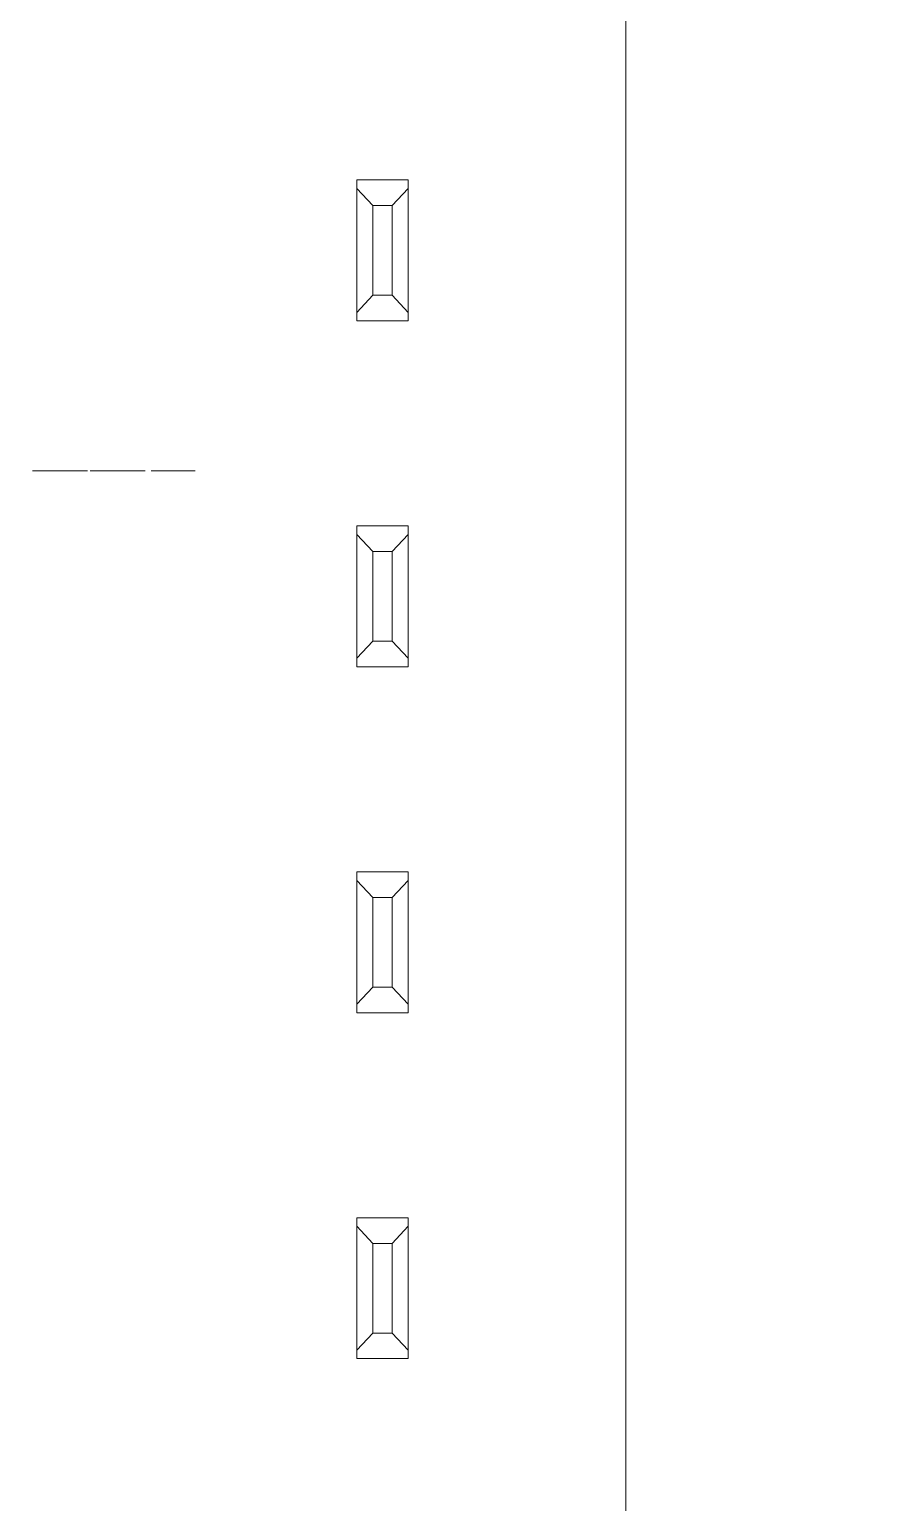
# Model space of a CAD drawing. Header units: millimetres. Extents: x 41350 to 54029, y 25852 to 34717.
# Drawn here: x 46951.81 to 46964.97, y 33455.45 to 33478.45 of the extents above; entities that cross this region are included whole.
import ezdxf

# ---------------------------------------------------------------- set-up
doc = ezdxf.new("R2010")
doc.units = ezdxf.units.MM
doc.set_wipeout_variables(frame=1)
doc.layers.add('! NO PLOT !', color=7, linetype='Continuous', true_color=0xff75dd, plot=False)
doc.layers.add('004-PI-DIN Šina', color=3, linetype='Continuous')
doc.layers.add('SI-ORMAR-Oprema', color=30, linetype='Continuous', lineweight=5)

# ---------------------------------------------------------------- blocks, each defined once
blk = doc.blocks.new('*U554')
at = {"layer": '004-PI-DIN Šina'}
blk.add_line((-214.3, -25.3), (-148.3, -25.3), dxfattribs=at)
blk = doc.blocks.new('6ES7521-1BL00-0AB0')
blk.add_wipeout([(-17.4, 69.029), (17.4, 69.029), (17.4, -77.971), (-17.4, -77.971)]).dxf.layer = 'SI-ORMAR-Oprema'
blk.add_wipeout([(-17.4, 69.029), (17.4, 69.029), (17.4, -77.971), (-17.4, -77.971)]).dxf.layer = 'SI-ORMAR-Oprema'
at = {"layer": 'SI-ORMAR-Oprema'}
for p, q in [((-3.5, -51.671), (-3.5, 49.229)), ((-7.7, -22.771), (-6.9, -22.771)), ((-7.7, -22.905), (-7.7, -22.771)), ((-7.45, -23.171), (-7.7, -22.905)), ((-7.7, -24.838), (-7.7, -22.905)), ((-6.9, -22.905), (-7.15, -23.171)), ((-6.9, -22.771), (-6.9, -22.905)), ((-6.9, -22.905), (-6.9, -24.838)), ((-7.15, -23.171), (-7.45, -23.171)), ((-7.45, -23.171), (-7.45, -24.571)), ((-7.15, -24.571), (-7.15, -23.171)), ((-7.7, -24.838), (-7.45, -24.571)), ((-7.45, -24.571), (-7.15, -24.571)), ((-7.15, -24.571), (-6.9, -24.838)), ((-7.7, -24.971), (-7.7, -24.838)), ((-6.9, -24.971), (-7.7, -24.971)), ((-6.9, -24.838), (-6.9, -24.971)), ((-7.7, -28.171), (-6.9, -28.171)), ((-7.7, -28.305), (-7.7, -28.171)), ((-6.9, -28.171), (-6.9, -28.305)), ((-7.45, -28.571), (-7.7, -28.305)), ((-7.7, -30.238), (-7.7, -28.305)), ((-6.9, -28.305), (-7.15, -28.571)), ((-6.9, -28.305), (-6.9, -30.238)), ((-7.15, -28.571), (-7.45, -28.571)), ((-7.45, -28.571), (-7.45, -29.971)), ((-7.15, -29.971), (-7.15, -28.571)), ((-7.7, -30.238), (-7.45, -29.971)), ((-7.45, -29.971), (-7.15, -29.971)), ((-7.15, -29.971), (-6.9, -30.238)), ((-7.7, -30.371), (-7.7, -30.238)), ((-6.9, -30.238), (-6.9, -30.371)), ((-6.9, -30.371), (-7.7, -30.371)), ((-7.7, -33.571), (-6.9, -33.571)), ((-7.7, -33.705), (-7.7, -33.571)), ((-6.9, -33.571), (-6.9, -33.705)), ((-7.7, -35.638), (-7.7, -33.705)), ((-7.45, -33.971), (-7.7, -33.705)), ((-6.9, -33.705), (-7.15, -33.971)), ((-6.9, -33.705), (-6.9, -35.638)), ((-7.15, -33.971), (-7.45, -33.971)), ((-7.45, -33.971), (-7.45, -35.371)), ((-7.15, -35.371), (-7.15, -33.971)), ((-7.7, -35.638), (-7.45, -35.371)), ((-7.45, -35.371), (-7.15, -35.371)), ((-7.15, -35.371), (-6.9, -35.638)), ((-7.7, -35.771), (-7.7, -35.638)), ((-6.9, -35.638), (-6.9, -35.771)), ((-6.9, -35.771), (-7.7, -35.771)), ((-7.7, -38.971), (-6.9, -38.971)), ((-7.7, -39.105), (-7.7, -38.971)), ((-6.9, -38.971), (-6.9, -39.105)), ((-7.45, -39.371), (-7.7, -39.105)), ((-7.7, -41.038), (-7.7, -39.105)), ((-6.9, -39.105), (-7.15, -39.371)), ((-6.9, -39.105), (-6.9, -41.038)), ((-7.15, -39.371), (-7.45, -39.371)), ((-7.45, -39.371), (-7.45, -40.771)), ((-7.15, -40.771), (-7.15, -39.371)), ((-7.7, -41.038), (-7.45, -40.771)), ((-7.45, -40.771), (-7.15, -40.771)), ((-7.15, -40.771), (-6.9, -41.038)), ((-7.7, -41.171), (-7.7, -41.038)), ((-6.9, -41.038), (-6.9, -41.171)), ((-6.9, -41.171), (-7.7, -41.171))]:
    blk.add_line(p, q, dxfattribs=at)
for points, knots in [([(-12.526, -27.311), (-12.401, -27.311), (-12.277, -27.311), (-12.153, -27.311), (-12.112, -27.311), (-12.071, -27.311), (-12.03, -27.311), (-11.988, -27.311), (-11.947, -27.311), (-11.905, -27.311), (-12.025, -27.311), (-12.144, -27.311), (-12.264, -27.311), (-12.312, -27.311), (-12.361, -27.311), (-12.41, -27.311), (-12.528, -27.311), (-12.647, -27.311), (-12.766, -27.311), (-12.727, -27.311), (-12.687, -27.311), (-12.648, -27.311), (-12.607, -27.311), (-12.566, -27.311), (-12.526, -27.311)], [0, 0, 0, 0, 0.102754, 0.102754, 0.102754, 0.205071, 0.205071, 0.205071, 0.239517, 0.239517, 0.239517, 0.532428, 0.532428, 0.532428, 0.572713, 0.572713, 0.572713, 0.865353, 0.865353, 0.865353, 0.897683, 0.897683, 0.897683, 1, 1, 1, 1]), ([(-12.277, -27.311), (-12.247, -27.311), (-12.217, -27.311), (-12.188, -27.311), (-12.289, -27.311), (-12.39, -27.311), (-12.491, -27.311), (-12.461, -27.311), (-12.43, -27.311), (-12.375, -27.311), (-12.355, -27.311), (-12.338, -27.311), (-12.319, -27.311), (-12.299, -27.311), (-12.277, -27.311)], [0, 0, 0, 0, 0.214674, 0.214674, 0.214674, 0.449143, 0.449143, 0.449143, 0.663766, 0.663766, 0.840009, 0.840009, 0.840009, 1, 1, 1, 1]), ([(-11.625, -27.311), (-11.501, -27.311), (-11.377, -27.311), (-11.252, -27.311), (-11.211, -27.311), (-11.171, -27.311), (-11.13, -27.311), (-11.088, -27.311), (-11.046, -27.311), (-11.005, -27.311), (-11.124, -27.311), (-11.244, -27.311), (-11.363, -27.311), (-11.412, -27.311), (-11.461, -27.311), (-11.509, -27.311), (-11.628, -27.311), (-11.747, -27.311), (-11.865, -27.311), (-11.826, -27.311), (-11.787, -27.311), (-11.748, -27.311), (-11.707, -27.311), (-11.666, -27.311), (-11.625, -27.311)], [0, 0, 0, 0, 0.102754, 0.102754, 0.102754, 0.205071, 0.205071, 0.205071, 0.239517, 0.239517, 0.239517, 0.532428, 0.532428, 0.532428, 0.572713, 0.572713, 0.572713, 0.865353, 0.865353, 0.865353, 0.897683, 0.897683, 0.897683, 1, 1, 1, 1]), ([(-11.376, -27.311), (-11.346, -27.311), (-11.317, -27.311), (-11.287, -27.311), (-11.388, -27.311), (-11.489, -27.311), (-11.59, -27.311), (-11.56, -27.311), (-11.53, -27.311), (-11.474, -27.311), (-11.454, -27.311), (-11.437, -27.311), (-11.419, -27.311), (-11.398, -27.311), (-11.376, -27.311)], [0, 0, 0, 0, 0.214674, 0.214674, 0.214674, 0.449143, 0.449143, 0.449143, 0.663766, 0.663766, 0.840009, 0.840009, 0.840009, 1, 1, 1, 1]), ([(-10.31, -27.311), (-10.367, -27.311), (-10.453, -27.311), (-10.798, -27.311), (-10.913, -27.311), (-10.913, -27.311), (-10.885, -27.311), (-10.772, -27.311), (-10.685, -27.311), (-10.44, -27.311), (-10.347, -27.311), (-10.246, -27.311), (-10.225, -27.311), (-10.225, -27.311), (-10.253, -27.311), (-10.31, -27.311)], [0, 0, 0, 0, 0.124815, 0.124815, 0.371879, 0.371879, 0.499452, 0.499452, 0.627025, 0.627025, 0.768837, 0.768837, 0.877113, 0.877113, 1, 1, 1, 1]), ([(-10.756, -27.311), (-10.72, -27.311), (-10.657, -27.311), (-10.488, -27.311), (-10.429, -27.311), (-10.359, -27.311), (-10.342, -27.311), (-10.342, -27.311), (-10.355, -27.311), (-10.419, -27.311), (-10.481, -27.311), (-10.65, -27.311), (-10.709, -27.311), (-10.779, -27.311), (-10.796, -27.311), (-10.796, -27.311), (-10.783, -27.311), (-10.756, -27.311)], [0, 0, 0, 0, 0.148649, 0.148649, 0.283946, 0.283946, 0.397779, 0.397779, 0.501147, 0.501147, 0.64939, 0.64939, 0.785131, 0.785131, 0.900096, 0.900096, 1, 1, 1, 1])]:
    blk.add_open_spline(points, degree=3, knots=knots, dxfattribs=at)

msp = doc.modelspace()

# ---------------------------------------------------------------- block references
at = {"layer": '! NO PLOT !'}
msp.add_blockref('*U554', (47115.697, 33496.678), dxfattribs=at)

# ---------------------------------------------------------------- next in the draw order: block references
msp.add_blockref('6ES7521-1BL00-0AB0', (46964.62, 33498.868), dxfattribs=at)

doc.saveas('drawing.dxf')
